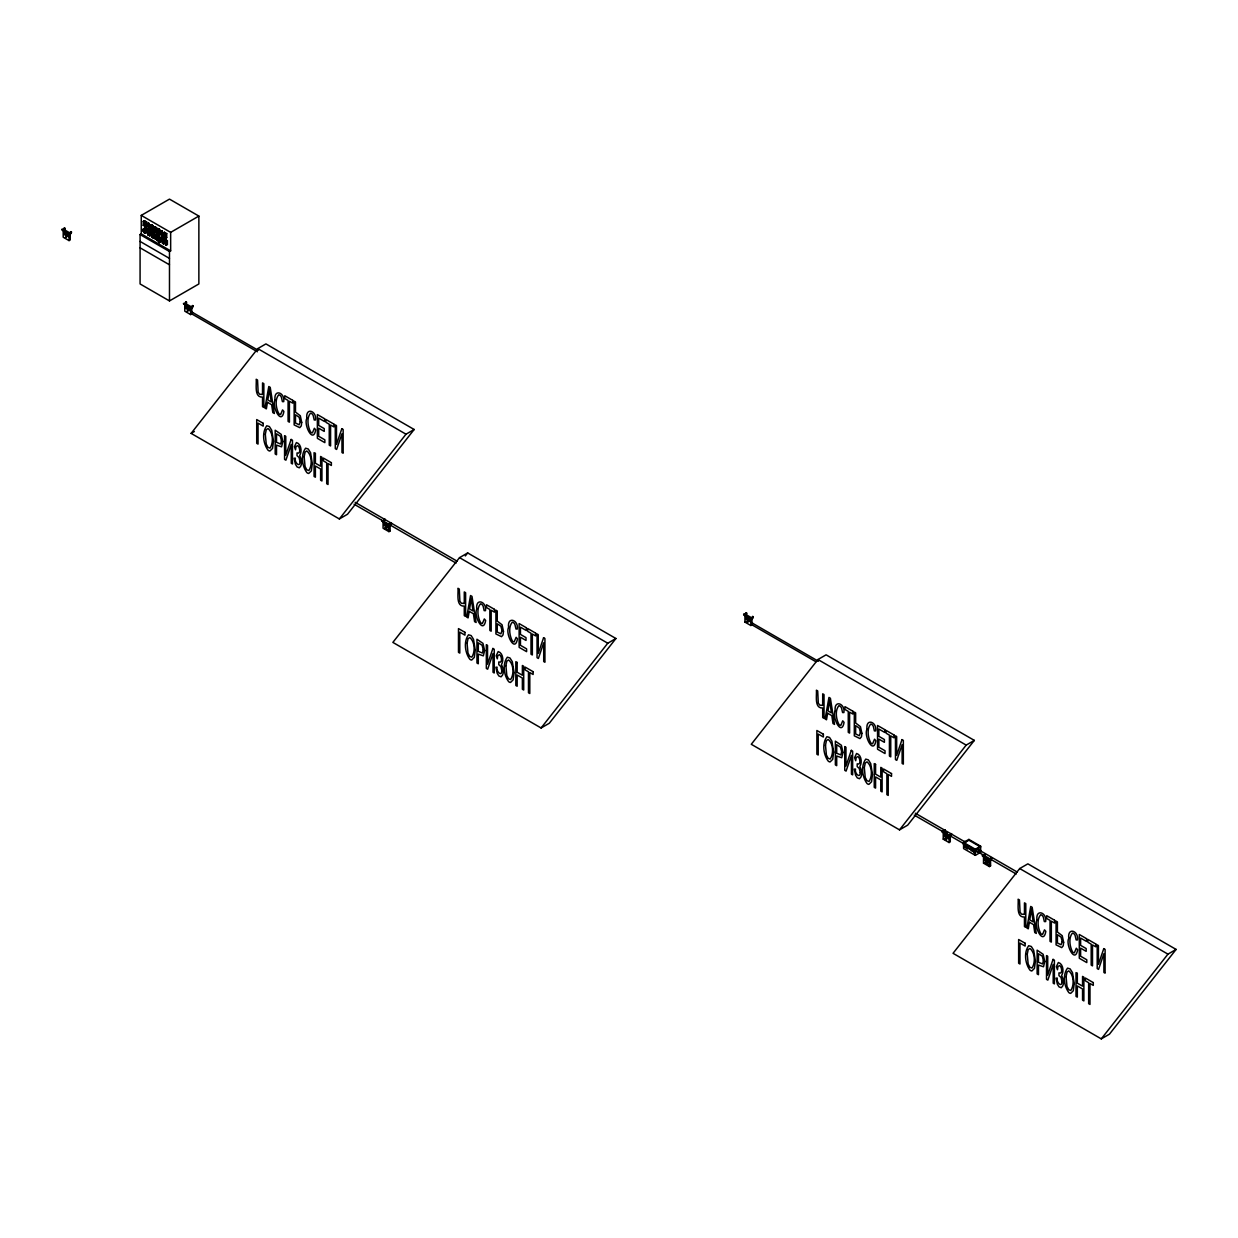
<?xml version="1.0" encoding="UTF-8"?>
<svg xmlns="http://www.w3.org/2000/svg" width="1238" height="1238" viewBox="0 0 1238 1238"><rect width="100%" height="100%" fill="white"/><g stroke="black" fill="none" stroke-linecap="round" stroke-linejoin="round"><path stroke-width="1.5" d="M144.32 229.912C148.328 234.632 141.968 233.255 143.422 228.875C147.013 231.382 149.024 228.318 144.475 228.349M152.46 228.272C151.609 232.775 158.155 232.543 154.951 228.334C149.612 227.421 156.592 225.13 156.901 229.618M153.651 228.597L153.636 227.591M146.099 230.872L143.825 229.324L144.691 232.574L147.337 231.862L144.459 232.883M146.873 231.46C143.933 233.425 144.722 225.285 147.276 230.191M158.572 233.967C161.141 232.821 160.089 229.123 157.489 228.241L156.313 228.922L156.313 232.93C160.058 236.102 157.628 231.258 159.903 230.918M144.537 223.83L145.403 226.461L143.252 225.378L143.252 221.385L144.428 220.704L146.672 222.004L144.537 223.83L143.716 222.113L144.892 221.432L146.672 222.469M145.264 226.446L146.92 225.548L146.873 224.31L144.892 222.67L143.716 223.351M64.159 228.071C60.306 232.063 65.397 228.659 64.747 228.411M70.628 231.769L69.019 233.997A1.826 1.052 -60 0 1 68.369 233.069L69.993 233.889L71.216 232.11M185.731 302.041C181.878 306.034 186.969 302.629 186.319 302.382M192.524 305.554L191.225 307.426L189.94 307.055A1.826 1.052 -60 0 0 190.59 307.968L191.875 307.225A1.826 1.052 -60 0 0 192.524 305.554L193.113 305.894A1.826 1.052 -60 0 1 191.813 308.138A1.826 1.052 -60 0 1 190.528 307.395L189.94 307.055M193.113 305.894L191.565 307.875L190.265 306.869M383.981 519.403L384.925 519.248A1.826 1.052 -60 0 1 384.291 520.919L382.991 521.662A1.826 1.052 -60 0 1 382.341 520.749L383.3 520.594M390.45 523.101L391.394 522.947A1.826 1.052 -60 0 1 390.109 525.191A1.826 1.052 -60 0 1 388.809 524.448L389.769 524.293M745.91 612.949C741.949 616.88 747.195 613.568 746.499 613.29M752.704 616.462L751.404 618.335L750.104 617.963A1.826 1.052 -60 0 0 750.754 618.876L752.054 618.133A1.826 1.052 -60 0 0 752.704 616.462L753.292 616.803A1.826 1.052 -60 0 1 751.992 619.046A1.826 1.052 -60 0 1 750.692 618.304L750.104 617.963M753.292 616.803L751.745 618.783L750.429 617.777M991.87 857.888L989.332 859.961A1.826 1.052 -60 0 1 988.698 859.033L990.632 859.218A1.826 1.052 -60 0 0 991.282 857.547L991.87 857.888A1.826 1.052 -60 0 1 990.57 860.131A1.826 1.052 -60 0 1 989.286 859.373L988.698 859.033M153.125 228.241C153.172 226.91 152.15 222.948 149.643 225.718C152.97 226.074 151.64 225.656 152.692 228.349M163.509 235.205L164.917 234.709L163.741 235.39L162.828 234.168L164.252 232.404L166.712 233.564L166.712 237.572C164.453 240.095 165.227 233.332 163.06 236.814L161.497 234.709L159.191 234.586L160.522 231.351L162.193 230.949L163.602 235.777L164.267 235.065M166.944 242.663L163.168 243.623C165.35 242.694 161.59 238.191 166.232 241.395L167.409 240.714L167.409 244.706L165.768 245.124L166.944 242.663L165.768 245.124M156.313 228.922L158.464 230.438L158.278 231.924M985.494 860.441L986.129 860.843M164.422 233.332L166.263 233.75L166.263 235.065M149.953 226.569C152.181 225.331 150.123 228.256 151.284 228.38M69.916 238.795L70.086 238.949M191.488 312.765L191.658 313.833L257.411 351.778M191.565 313.059L192.494 312.394L258.231 350.339M950.536 834.35L951.573 833.87A1.826 1.052 -60 0 1 950.273 836.099A1.826 1.052 -60 0 1 948.989 835.356L950.18 834.969M148.591 224.279L149.38 225.92M161.745 231.877L162.534 233.518L161.358 232.837M972.836 850.908L973.254 849.701L973.702 851.419M149.752 225.564C152.259 225.223 151.423 228.163 151.995 229.293C147.693 231.707 151.717 221.308 147.353 223.753L146.022 226.987L148.065 225.595L149.519 226.43C151.732 233.146 150.634 225.007 151.67 228.937M146.517 227.266L148.065 225.595M149.798 235.901L150.169 234.911L152.553 237.495L153.729 236.814L151.81 231.707L149.303 235.622L151.346 234.23M159.671 234.864L161.234 233.193L160.058 233.874M146.022 226.987L148.529 223.072M384.322 520.393L384.925 519.248M943.913 830.961L945.105 830.172A1.826 1.052 -60 0 1 944.455 831.828L943.17 832.586A1.826 1.052 -60 0 1 942.52 831.657L941.932 831.317A1.826 1.052 -60 0 0 942.582 832.245L943.867 831.487A1.826 1.052 -60 0 0 944.517 829.831M984.21 854.994C980.016 856.356 986.16 856.433 984.814 853.849M990.679 858.692L989.023 858.847M191.116 433.377L257.767 348.621L265.922 343.901L414.157 429.493L347.507 514.25L339.351 518.954L191.116 433.377L194.366 431.489M339.351 518.954L406.002 434.198L414.157 429.493M459.53 557.642L392.864 642.398L541.099 727.975L549.27 723.271L615.92 638.514L467.685 552.937L459.53 557.642L607.765 643.218L615.92 638.514M465.318 555.955L467.685 552.937M541.099 727.975L607.765 643.218M817.947 659.529L751.28 744.286L899.515 829.862L907.671 825.158L974.337 740.401L826.102 654.825L817.947 659.529L966.182 745.106L974.337 740.401M899.515 829.862L966.182 745.106M1019.71 868.55L953.043 953.306L1101.278 1038.883L1109.434 1034.179L1176.1 949.422L1027.865 863.845L1019.71 868.55L1167.945 954.142L1176.1 949.422M1101.278 1038.883L1167.945 954.142M163.06 236.814L165.258 235.081L162.426 236.458L160.522 231.351M163.741 243.963L165.768 243.344M162.488 236.489L163.741 235.39M163.168 243.623L165.134 242.014M390.109 524.339L390.109 530.963L388.933 531.644L383.053 528.239L383.053 521.461L388.933 524.85L390.109 524.169L388.871 525.02A1.826 1.052 -60 0 1 388.221 524.107M947.333 833.391L944.408 831.688L943.232 832.369L943.232 839.163L949.097 842.552L950.273 841.871L950.273 835.093L949.051 835.944A1.826 1.052 -60 0 1 948.401 835.016M990.57 859.11L989.394 859.791L983.514 856.387L983.514 863.18L989.394 866.569L990.57 865.888L990.57 859.11L989.394 859.791L989.394 866.569M160.429 241.209L161.605 240.528L161.605 237.356L160.429 238.036L160.429 241.209L163.447 238.423L163.493 242.447M161.605 240.528L163.447 238.423M161.605 237.356L160.012 237.804L160.012 241.797L163.493 239.29L159.47 242.602L156.421 239.723L156.375 234.338L155.199 236.659L153.388 235.622L153.388 233.982L154.564 233.301L154.564 234.941L156.375 235.978M65.072 228.225A1.826 1.052 -60 0 1 64.422 229.897L63.138 230.639A1.826 1.052 -60 0 1 62.488 229.711L62.225 229.185M383.703 520.579L382.403 521.322A1.826 1.052 -60 0 1 381.753 520.409M384.229 520.981L382.341 520.749M390.171 524.278L388.933 524.85L388.933 531.644M746.824 613.104A1.826 1.052 -60 0 1 746.174 614.775L744.874 615.518A1.826 1.052 -60 0 1 744.239 614.605L743.961 614.079M943.712 831.255L941.932 831.317M950.335 835.186L948.989 835.356M156.592 231.042L153.852 231.552M164.252 232.404L162.905 234.384M151.067 224.79L151.129 225.889L151.903 225.409M65.026 234.446L65.8 234.88M63.2 230.423L64.376 229.757L70.241 233.146L70.241 239.924L69.065 240.605L63.2 237.216L63.2 230.423L69.065 233.827L70.303 233.255A1.826 1.052 -60 0 0 70.953 231.583M68.369 233.069L69.282 233.224M141.256 215.397L169.482 199.117L198.869 216.077L198.869 283.951L169.482 300.927L140.08 283.951L140.08 234.57L141.256 233.889L170.658 250.865L170.658 232.373L141.256 215.397L141.256 233.889M143.252 221.385L145.496 222.685L146.672 222.004M144.954 224.093L146.13 223.413M143.252 225.378L144.428 224.697M145.264 224.357L146.44 223.676M145.511 224.635L146.688 223.954M145.697 224.976L146.873 224.31M145.821 225.362L146.997 224.682M147.353 223.753L149.024 223.351M145.867 225.734L147.043 225.053M145.078 226.399L147.013 225.331M143.422 228.875L145.063 227.993M143.206 229.231L145.465 228.04M143.113 229.711L145.682 228.117M149.566 225.935L151.423 224.759M143.097 230.005L145.914 228.225M149.504 226.198L151.903 224.945M143.593 229.897L146.161 228.396M146.889 226.275L149.519 226.43M150.015 226.229L152.15 225.115M143.144 230.593L144.738 229.603M145.217 229.262L146.393 228.581M145.047 229.587L146.595 228.798M150.99 226.291L152.351 225.301M143.608 230.779L144.784 230.098M145.295 229.897L146.78 229.045M151.376 226.183L152.553 225.502M143.283 231.181L144.459 230.5M145.403 230.067L146.579 229.386M149.458 227.838L152.707 225.734M143.376 231.475L144.877 230.562M145.496 230.268L146.951 229.309M148.343 227.111L148.746 228.566L149.922 227.885M151.33 226.848L152.847 225.981M143.5 231.754L145.032 230.995M145.914 230.268L147.647 229.309L150.386 230.887L149.21 232.032L148.065 231.382L148.065 234.911L147.616 231.119L148.792 230.438L145.651 230.732M149.535 228.163L152.939 226.229M143.654 232.017L145.156 231.181M149.643 228.473L152.986 226.461M143.809 232.264L145.279 231.367M148.746 228.566L152.986 226.925M144.01 232.481L145.186 231.8M149.922 228.999L152.893 227.111M144.382 232.342L145.558 231.676M150.092 229.231L154.595 226.647M144.212 232.682L145.867 231.893M150.278 229.432L154.905 226.724M150.494 229.618L151.903 228.643M144.722 233.054L146.734 231.831M150.727 229.773L153.605 228.055M154.085 227.56L155.493 227.034M144.985 233.177L147.337 231.862M148.065 231.382L150.386 231.367M151.005 229.912L152.181 229.231M154.549 227.9L155.725 227.219M145.45 233.27L147.245 232.11M151.454 229.989L152.63 229.324M154.75 228.102L155.926 227.421M147.616 231.119L146.471 229.974L149.21 231.568L150.386 230.887M154.951 228.334L156.127 227.653M155.137 228.581L156.313 227.9M152.738 230.129L153.914 229.448M155.292 228.844L156.468 228.163M152.878 230.407L154.208 229.989L153.032 230.67M155.431 229.123L156.607 228.442M153.203 230.933L154.379 230.253M155.539 229.401L156.715 228.736M153.404 231.166L154.58 230.485M155.632 229.711L156.808 229.03M147.616 234.647L149.241 234.23L149.241 230.701M150.634 232.388L152.305 232.001M153.62 231.367L154.796 230.686M148.065 234.911L149.241 234.23M154.085 231.707L155.261 231.026M157.613 229.68L158.789 228.999M154.301 231.816L155.477 231.135M154.518 231.893L156.793 230.686M157.969 229.912L159.145 229.231M154.92 231.939L156.777 229.664L158.294 231.336L156.777 230.872M158.247 230.16L159.423 229.479M149.303 235.622L150.479 234.941M153.388 237.975L153.388 236.102L154.564 235.421L154.564 237.309L152.939 237.711L152.939 233.719L154.564 233.301M158.464 230.438L159.64 229.757M158.634 230.748L159.81 230.082M158.727 231.073L159.903 230.392M158.758 231.367L159.934 230.686M156.313 232.93L157.489 232.249M158.495 231.893L159.671 231.212M158.557 232.233L159.733 231.552M153.388 235.622L154.564 234.941M158.758 232.574L159.934 231.893M158.897 232.93L160.073 232.249M161.017 231.63L162.193 230.949M152.026 237.201L153.729 236.814M155.199 235.019L156.375 234.338M157.938 233.843L160.104 232.605M158.201 233.951L160.089 232.852M152.939 237.711L154.564 237.309M158.046 235.313L156.421 235.731L158.046 235.313L158.046 238.841L156.87 239.522L156.87 235.994M159.191 234.586L160.847 234.183M162.797 233.44L164.468 232.388M162.766 233.734L164.778 232.465M162.782 233.951L165.18 232.682M155.199 239.027C158.743 237.294 153.837 241.116 155.199 237.139L153.388 236.102M158.681 237.031C162.317 235.483 156.236 238.036 158.681 240.559L156.87 239.522M163.014 234.601L164.19 233.92M163.137 234.802L164.314 234.121M163.308 235.003L164.484 234.338M161.899 236.149L164.639 234.756M163.076 233.084L165.536 234.245L166.712 233.564M163.524 236.257L165.474 235.096M164.546 235.901L165.722 235.22M170.658 232.373L198.869 216.077M162.271 239.104L163.911 238.686M165.087 237.99L166.712 237.572M160.012 241.797L161.636 241.395M163.493 240.59L165.165 239.522L167.409 240.714M163.447 240.884L165.459 239.615M163.462 241.101L165.861 239.816M162.317 239.971L162.317 243.128L165.335 241.89M163.772 242.88L165.613 241.859M164.205 243.391L166.155 242.23M165.242 243.035L166.418 242.369M140.08 234.57L169.482 251.531L170.658 250.865M184.772 304.409L185.948 303.728L191.813 307.117L191.813 313.91L190.637 314.576L184.772 311.187L184.772 304.409L190.637 307.798L191.813 307.117L190.637 307.798L190.637 314.576M383.053 521.461L384.229 520.78M388.809 524.448L390.109 524.819L391.394 522.947M744.936 615.317L746.112 614.636L751.992 618.025L751.992 624.819L750.816 625.5L744.936 622.095L744.936 615.317L750.816 618.706L751.992 618.025L750.816 618.706L750.816 625.5M744.936 622.095L746.112 621.43M942.52 831.657L943.82 832.029L945.105 830.172M951.573 833.87L949.097 835.758L943.232 832.369M943.232 839.163L944.408 838.482M950.273 835.093L949.097 835.758L949.097 842.552M963.582 842.474L968.874 839.41L980.635 846.204L980.635 852.317L975.343 855.365L963.582 848.572L963.582 842.474L975.343 849.253L980.635 846.204M964.913 842.521L968.874 840.231L980.635 847.024L975.343 850.073L963.582 843.295M983.514 856.387L984.69 855.706A1.826 1.052 -60 0 0 985.402 854.189M983.514 863.18L984.69 862.499M159.284 230.841L159.176 229.742M64.221 233.533L67.811 235.313M185.793 307.504L189.383 309.283M384.074 524.556L387.664 526.351M745.957 618.412L749.563 620.207M944.254 835.464L947.844 837.259M984.535 859.497L988.141 861.277M165.165 239.522L164.762 240.837M751.961 624.788L752.673 623.302L751.837 624.741L815.935 661.742M191.658 313.833L192.494 312.394M143.716 222.113L145.496 222.685M163.076 235.483L164.236 236.149M140.08 241.425L169.482 258.402M140.08 247.817L169.482 264.793M752.673 623.302L818.411 661.262M257.767 348.621L406.002 434.198M915.331 813.227L965.485 842.196M978.871 849.918L1017.327 872.109M914.248 815.115L964.402 844.068M977.772 851.79L1016.228 873.997M986.16 863.35L990.57 865.888M355.151 502.319L457.147 561.201M354.068 504.206L456.064 563.089M387.169 529.26L390.109 530.963M145.496 223.474L146.548 224.774M158.959 229.572L157.953 228.984L157.953 230.191M155.261 227.343L155.586 227.575A1.548 0.898 60 0 1 156.298 228.705L156.452 229.649M159.037 231.305L159.609 232.094M747.257 622.327C745.647 622.729 749.826 621.197 747.412 622.234M187.248 311.326C189.739 310.676 185.576 311.512 187.077 311.419M65.676 237.356C67.486 235.483 64.732 238.795 65.552 237.541M165.196 240.884L165.381 240.095L166.944 240.884L166.944 242.215M151.129 232.667L152.553 237.495M147.848 224.032L149.272 228.86M68.694 232.883L70.148 233.023L69.065 233.827L69.065 240.605M984.69 855.907L983.467 856.603A1.826 1.052 -60 0 1 982.817 855.675M975.343 849.253L975.343 855.365M968.874 839.41L968.874 840.231M169.482 251.531L169.482 300.927M166.232 241.395L166.232 245.387M165.536 234.245L165.536 238.253M162.735 239.367L162.735 243.375M160.646 240.342L160.646 241.921M159.47 242.602L159.145 237.294M157.597 235.05L157.597 239.058M155.648 235.282L155.648 239.29M154.1 233.038L154.1 237.031M144.892 221.432L144.892 222.67M144.428 220.704L144.428 223.366M71.541 231.924A1.826 1.052 -60 0 1 70.241 234.168A1.826 1.052 -60 0 1 68.957 233.409M64.484 227.885A1.826 1.052 -60 0 1 63.834 229.556L62.55 230.299A1.826 1.052 -60 0 1 61.9 229.37M978.546 851.481A1.656 0.959 -60 0 1 976.844 851.806A1.656 0.959 -60 0 1 977.711 849.469A1.656 0.959 -60 0 1 979.119 849.964M963.783 844.455A1.656 0.959 -60 0 1 963.288 842.985A1.656 0.959 -60 0 1 964.758 841.422A1.656 0.959 -60 0 1 965.501 842.629M984.643 854.7A1.826 1.052 -60 0 1 984.164 855.52L982.879 856.263A1.826 1.052 -60 0 1 982.229 855.334M950.985 833.53A1.826 1.052 -60 0 1 950.939 833.932M746.235 612.764A1.826 1.052 -60 0 1 745.586 614.435L744.286 615.178A1.826 1.052 -60 0 1 743.651 614.265M390.806 522.606A1.826 1.052 -60 0 1 390.635 523.457M384.353 518.908A1.826 1.052 -60 0 1 384.306 519.326M186.644 302.196A1.826 1.052 -60 0 1 185.994 303.867L184.71 304.61A1.826 1.052 -60 0 1 184.06 303.681M186.056 301.855A1.826 1.052 -60 0 1 185.406 303.527L184.122 304.269A1.826 1.052 -60 0 1 183.472 303.356M275.053 400.044C271.509 405.987 281.397 426.197 283.889 411.465L282.558 409.902L280.655 414.467A2.491 1.439 60 0 1 278.736 413.461C275.919 408.153 274.728 399.472 278.658 394.829A2.755 1.594 60 0 1 281.397 397.259L282.419 401.623L283.719 401.654C285.142 392.369 273.474 388.469 275.053 400.044M306.854 418.398C303.31 424.355 313.199 444.566 315.69 429.818L314.375 428.255L312.456 432.82A2.491 1.439 60 0 1 310.537 431.814C307.72 426.522 306.529 417.84 310.475 413.198A2.755 1.594 60 0 1 313.199 415.628L314.22 419.991L315.52 420.007C316.943 410.737 305.275 406.822 306.854 418.398M476.816 609.065C473.272 615.007 483.16 635.218 485.652 620.486L484.321 618.923L482.418 623.488A2.491 1.439 60 0 1 480.499 622.482C477.682 617.174 476.491 608.492 480.421 603.85A2.755 1.594 60 0 1 483.16 606.28L484.166 610.644L485.482 610.674C486.905 601.389 475.222 597.49 476.816 609.065M508.617 627.418C505.073 633.376 514.962 653.587 517.453 638.839L516.122 637.291L514.219 641.841A2.491 1.439 60 0 1 512.3 640.851C509.483 635.543 508.292 626.861 512.238 622.219A2.755 1.594 60 0 1 514.962 624.648L515.983 629.012L517.283 629.043C518.707 619.758 507.038 615.859 508.617 627.418M835.232 710.952C831.673 716.895 841.561 737.121 844.068 722.373L842.738 720.81L840.834 725.375A2.491 1.439 60 0 1 838.915 724.369C836.083 719.077 834.892 710.38 838.838 705.737A2.755 1.594 60 0 1 841.577 708.182L842.583 712.546L843.898 712.562C845.322 703.292 833.638 699.377 835.232 710.952M867.033 729.306C863.49 735.264 873.378 755.474 875.87 740.742L874.539 739.179L872.635 743.744A2.491 1.439 60 0 1 870.716 742.738C867.9 737.43 866.708 728.749 870.639 724.106A2.755 1.594 60 0 1 873.378 726.536L874.384 730.9L875.699 730.931C877.123 721.646 865.439 717.746 867.033 729.306M1036.98 919.973C1033.436 925.916 1043.325 946.142 1045.831 931.394L1044.501 929.831L1042.597 934.396A2.491 1.439 60 0 1 1040.678 933.39C1037.846 928.098 1036.655 919.401 1040.601 914.774A2.755 1.594 60 0 1 1043.34 917.203L1044.346 921.567L1045.661 921.583C1047.085 912.313 1035.401 908.398 1036.98 919.973M1068.796 938.342C1065.253 944.285 1075.141 964.495 1077.633 949.763L1076.302 948.2L1074.398 952.765A2.491 1.439 60 0 1 1072.479 951.759C1069.663 946.451 1068.471 937.77 1072.402 933.127A2.755 1.594 60 0 1 1075.141 935.557L1076.147 939.921L1077.462 939.952C1078.886 930.667 1067.202 926.767 1068.796 938.342M273.49 441.161L272.53 448.419L269.946 451.003A3.822 2.213 60 0 1 267.996 450.152C263.137 443.591 261.775 432.341 266.758 425.779L269.373 426.553L271.726 430.251L273.49 441.161M312.316 463.585L311.357 470.842L308.773 473.427A3.822 2.213 60 0 1 306.823 472.56C301.964 466.014 300.602 454.748 305.585 448.202L308.2 448.961L310.552 452.659L312.316 463.585M475.253 650.182L474.293 657.44L471.709 660.04A3.822 2.213 60 0 1 469.759 659.173C464.9 652.612 463.538 641.361 468.521 634.8L471.136 635.574L473.489 639.272L475.253 650.182M514.08 672.605L513.12 679.863L510.536 682.447A3.822 2.213 60 0 1 508.586 681.581C503.711 675.035 502.365 663.769 507.348 657.223L509.963 657.982L512.315 661.68L514.08 672.605M833.654 752.085L832.71 759.327L830.125 761.927A3.822 2.213 60 0 1 828.176 761.061C823.301 754.499 821.955 743.249 826.938 736.703L829.537 737.461L831.89 741.16L833.654 752.085M872.481 774.493L871.537 781.751L868.952 784.335A3.822 2.213 60 0 1 866.987 783.484C862.128 776.922 860.781 765.672 865.764 759.111L868.364 759.884L870.716 763.583L872.481 774.493M1035.417 961.106L1034.457 968.364L1031.888 970.948A3.822 2.213 60 0 1 1029.923 970.081C1025.064 963.535 1023.718 952.27 1028.701 945.724L1031.3 946.482L1033.653 950.18L1035.417 961.106M1074.244 983.514L1073.284 990.771L1070.715 993.356A3.822 2.213 60 0 1 1068.75 992.505C1063.891 985.943 1062.544 974.693 1067.527 968.131L1070.127 968.905L1072.479 972.604L1074.244 983.514M965.006 846.529L964.232 847.179L964.665 844.44L966.29 845.368L966.29 848.355L965.006 844.981L965.006 846.529M265.319 434.275L266.232 444.071L267.965 447.398L270.039 448.125C273.613 442.802 273.165 432.666 268.012 428.518L266.263 429.663L265.319 434.275M304.146 456.698L305.059 466.478L306.792 469.806L308.866 470.533C312.44 465.209 311.991 455.073 306.838 450.942L305.09 452.087L304.146 456.698M467.082 643.311L467.995 653.091L469.728 656.419L471.802 657.146C475.377 651.822 474.928 641.686 469.775 637.539L468.026 638.684L467.082 643.311M505.909 665.719L506.822 675.499L508.555 678.826L510.629 679.554C514.203 674.23 513.755 664.094 508.601 659.962L506.853 661.107L505.909 665.719M825.483 745.199L826.396 754.979L828.145 758.306L830.218 759.033C833.793 753.71 833.344 743.574 828.191 739.442L826.442 740.572L825.483 745.199M864.31 767.606L865.223 777.402L866.971 780.714L869.045 781.441C872.62 776.133 872.171 765.982 867.018 761.85L865.269 762.995L864.31 767.606M1027.246 954.219L1028.159 964L1029.908 967.327L1031.981 968.054C1035.556 962.731 1035.107 952.595 1029.954 948.463L1028.205 949.592L1027.246 954.219M1066.073 976.627L1066.986 986.423L1068.734 989.75L1070.808 990.477C1074.383 985.154 1073.934 975.018 1068.781 970.871L1067.032 972.016L1066.073 976.627M282.868 441.533L281.552 446.841L276.523 445.107L276.523 454.764L275.192 454.006L275.192 430.236L281.196 434.352L282.868 441.533M484.631 650.554L483.315 655.861L478.286 654.128L478.286 663.8L476.955 663.026L476.955 639.257L482.959 643.373L484.631 650.554M843.032 752.456L841.732 757.749L836.702 756.016L836.702 765.688L835.371 764.914L835.371 741.16L841.376 745.261L843.032 752.456M1044.795 961.477L1043.495 966.77L1038.465 965.052L1038.465 974.708L1037.135 973.935L1037.135 950.18L1043.123 954.281L1044.795 961.477M301.716 422.39L301.267 425.872L299.782 427.652L294.149 424.913L294.149 401.158L295.48 401.917L295.48 412.068L300.308 415.782L301.716 422.39M503.479 631.411L503.03 634.893L501.545 636.672L495.912 633.949L495.912 610.179L497.243 610.938L497.243 621.089L502.071 624.803L503.479 631.411M861.896 733.298L861.447 736.796L859.961 738.575L854.313 735.836L854.313 712.067L855.644 712.84L855.644 722.977L860.472 726.691L861.896 733.298M1063.643 942.319L1063.21 945.817L1061.724 947.596L1056.076 944.857L1056.076 921.087L1057.407 921.861L1057.407 932.013L1062.235 935.711L1063.643 942.319M300.06 461.697C300.107 468.428 293.979 461.944 295.356 458.153L294.087 458.199L295.449 464.312L297.12 466.958L299.287 467.809C302.908 465.148 301.577 458.989 299.658 455.584C302.165 451.87 301.329 443.823 296.424 442.554L294.412 446.717L295.526 449.827L296.021 446.562L297.77 445.618C300.029 446.949 301.02 454.826 297.027 452.922L297.027 455.661L299.07 457.487L300.06 461.697M501.823 670.717C501.854 677.449 495.742 670.981 497.119 667.174L495.85 667.22L497.212 673.348L498.883 675.979L501.05 676.83C504.655 674.168 503.34 668.009 501.421 664.605C503.928 660.891 503.092 652.844 498.187 651.575L496.175 655.753L497.289 658.848L497.784 655.583L499.533 654.654C501.777 655.97 502.767 663.847 498.79 661.943L498.79 664.682L500.833 666.524L501.823 670.717M860.24 772.605C860.271 779.336 854.143 772.868 855.535 769.061L854.266 769.108L855.613 775.236L857.284 777.866L859.466 778.717C863.072 776.056 861.756 769.897 859.837 766.492C862.344 762.778 861.509 754.747 856.588 753.478L854.591 757.641L855.706 760.736L856.201 757.47L857.949 756.542C860.193 757.857 861.184 765.734 857.207 763.846L857.207 766.585L859.249 768.411L860.24 772.605M1062.003 981.626C1062.034 988.357 1055.906 981.889 1057.298 978.082L1056.029 978.128L1057.376 984.256L1059.047 986.887L1061.229 987.738C1064.835 985.077 1063.519 978.933 1061.6 975.513C1064.107 971.799 1063.256 963.768 1058.351 962.499L1056.354 966.661L1057.469 969.756L1057.964 966.491L1059.713 965.563C1061.956 966.878 1062.947 974.77 1058.97 972.867L1058.97 975.606L1060.997 977.432L1062.003 981.626M152.924 228.612L152.986 229.711A1.656 0.959 60 0 0 153.419 230.639L154.936 231.32L155.121 229.386A1.548 0.898 60 0 0 154.41 228.256L152.924 228.612M300.277 421.554L299.132 424.804L295.48 423.009L295.48 414.776L299.085 417.16L300.277 421.554M502.04 630.575L500.895 633.841L497.243 632.03L497.243 623.797L500.848 626.18L502.04 630.575M860.456 732.463L859.296 735.728L855.644 733.917L855.644 725.685L859.265 728.068L860.456 732.463M1062.219 941.499L1061.059 944.749L1057.407 942.954L1057.407 934.705L1061.028 937.089L1062.219 941.499M281.49 440.836L280.639 444.04L276.523 442.306L276.523 433.811L280.33 436.225L281.49 440.836M483.253 649.873L482.402 653.06L478.286 651.327L478.286 642.832L482.093 645.246L483.253 649.873M841.67 751.76L840.803 754.948L836.702 753.215L836.702 744.719L840.509 747.133L841.67 751.76M1043.433 960.781L1042.566 963.969L1038.465 962.236L1038.465 953.74L1042.272 956.154L1043.433 960.781M158.464 233.007L156.777 232.713L156.777 231.336L158.464 233.007M269.482 389.413L267.841 399.967L271.246 401.932L269.482 389.413M471.245 598.434L469.589 608.988L472.993 610.953L471.245 598.434M829.646 700.321L828.005 710.891L831.41 712.856L829.646 700.321M1031.409 909.342L1029.768 919.911L1033.173 921.877L1031.409 909.342M384.863 528.332L385.374 528.982L384.894 528.27M385.374 527.636L386.364 528.858L385.374 527.636M945.027 839.256L945.538 839.89L945.027 839.256M945.553 838.559L946.528 839.782L945.553 838.559M985.324 863.273C985.758 863.041 988.172 863.072 985.324 863.273M145.372 225.455L143.716 225.192L143.716 223.815L145.372 225.455M267.454 402.304L266.356 408.865L264.932 408.06L268.801 386.519L270.224 387.339L274.341 413.477L272.824 412.61L271.648 404.733L267.454 402.304M469.217 611.34L468.103 617.886L466.695 617.081L470.548 595.54L471.988 596.36L476.104 622.497L474.587 621.631L473.411 613.754L469.217 611.34M827.618 713.227L826.52 719.789L825.112 718.969L828.965 697.427L830.404 698.263L834.505 724.4L832.988 723.518L831.828 715.641L827.618 713.227M1029.382 922.248L1028.283 928.81L1026.875 927.989L1030.728 906.448L1032.167 907.284L1036.268 933.421L1034.751 932.539L1033.591 924.662L1029.382 922.248M163.292 233.781L165.087 235.746L165.087 234.431L163.292 233.781M163.973 240.915L165.768 242.896L165.768 241.565L164.112 240.791M147.601 224.31L147.028 225.92L148.204 226.6L147.601 224.31M150.881 232.945L150.309 234.555L151.485 235.235L150.881 232.945M152.057 232.264L151.485 233.874L152.661 234.555L152.057 232.264M160.754 231.908L160.182 233.518L161.358 234.199L160.754 231.908M291.131 439.428L285.777 455.166L285.777 436.349L284.57 435.652L284.57 459.422L285.901 460.18L291.255 444.504L291.255 463.275L292.462 463.971L292.462 440.202L291.131 439.428M341.827 428.688L336.488 444.427L336.488 425.593L335.281 424.897L335.281 448.667L336.612 449.44L341.967 433.749L341.967 452.52L343.158 453.216L343.158 429.462L341.827 428.688M492.894 648.449L487.54 664.187L487.54 645.369L486.333 644.673L486.333 668.443L487.664 669.201L493.018 653.525L493.018 672.296L494.225 672.992L494.225 649.223L492.894 648.449M543.59 637.709L538.251 653.447L538.251 634.63L537.044 633.933L537.044 657.688L538.375 658.461L543.714 642.77L543.714 661.541L544.921 662.237L544.921 638.483L543.59 637.709M851.295 750.352L845.956 766.09L845.956 747.257L844.749 746.56L844.749 770.33L846.08 771.104L851.435 755.412L851.435 774.183L852.642 774.88L852.642 751.126L851.295 750.352M902.007 739.597L896.668 755.335L896.668 736.517L895.461 735.821L895.461 759.575L896.776 760.349L902.131 744.672L902.131 763.444L903.338 764.14L903.338 740.37L902.007 739.597M1053.058 959.373L1047.719 975.111L1047.719 956.278L1046.512 955.581L1046.512 979.351L1047.843 980.125L1053.198 964.433L1053.198 983.204L1054.389 983.9L1054.389 960.146L1053.058 959.373M1103.77 948.618L1098.416 964.356L1098.416 945.538L1097.208 944.842L1097.208 968.611L1098.539 969.369L1103.894 953.693L1103.894 972.464L1105.101 973.161L1105.101 949.391L1103.77 948.618M972.728 851.171C972.232 845.012 975.436 856.572 973.811 851.806L972.728 851.171M967.636 848.355C965.934 850.908 970.731 844.409 967.791 848.061L966.599 845.539L967.636 848.355M971.226 848.2C969.586 848.695 972.697 854.143 971.226 848.2M262.533 394.458L259.578 394.226L258.138 392.167L257.535 380.02L256.204 379.246C256.792 384.368 253.867 397.599 262.533 397.089L262.533 406.668L263.849 407.426L263.849 383.672L262.533 382.898L262.533 394.458M464.281 603.479L461.341 603.246L459.886 601.188L459.298 589.04L457.967 588.267C458.555 593.389 455.63 606.62 464.281 606.109L464.281 615.688L465.612 616.447L465.612 592.692L464.281 591.919L464.281 603.479M822.697 705.366L819.742 705.134L818.303 703.091L817.699 690.928L816.384 690.17C816.972 695.276 814.031 708.507 822.697 707.997L822.697 717.576L824.028 718.35L824.028 694.58L822.697 693.806L822.697 705.366M1024.46 914.387L1021.505 914.17L1020.066 912.112L1019.462 899.949L1018.131 899.19C1018.735 904.297 1015.794 917.528 1024.46 917.018L1024.46 926.597L1025.791 927.37L1025.791 903.601L1024.46 902.842L1024.46 914.387M749.919 618.892L745.802 616.509L745.802 619.232L749.919 621.6L749.919 618.892M68.183 234.013L64.067 231.63L64.067 234.353L68.183 236.721L68.183 234.013M189.739 307.983L185.638 305.6L185.638 308.324L189.739 310.692L189.739 307.983M852.905 711.246L844.95 706.65L844.95 709.467L848.262 711.37L848.262 732.339L849.593 733.097L849.593 712.144L852.905 714.063L852.905 711.246M884.799 729.662L877.541 725.468L877.541 749.238L885.031 753.555L885.031 750.754L878.856 747.195L878.856 739.101L884.412 742.32L884.412 739.535L878.856 736.316L878.856 729.043L884.799 732.463L884.799 729.662M894.068 735.016L886.114 730.42L886.114 733.221L889.426 735.14L889.426 756.093L890.741 756.867L890.741 735.898L894.068 737.817L894.068 735.016M292.741 400.338L284.771 395.742L284.771 398.543L288.083 400.462L288.083 421.415L289.413 422.189L289.413 401.22L292.741 403.139L292.741 400.338M324.619 418.754L317.361 414.56L317.361 438.329L324.851 442.647L324.851 439.846L318.692 436.287L318.692 428.193L324.248 431.397L324.248 428.611L318.692 425.408L318.692 418.135L324.619 421.554L324.619 418.754M333.904 424.108L325.934 419.512L325.934 422.313L329.246 424.232L329.246 445.185L330.577 445.959L330.577 424.99L333.904 426.909L333.904 424.108M823.378 734.227L816.879 730.482L816.879 754.236L818.21 755.01L818.21 734.057L823.378 737.028L823.378 734.227M875.576 764.357L874.245 763.598L874.245 787.353L875.576 788.126L875.576 776.922L880.791 779.94L880.791 791.144L882.121 791.902L882.121 768.133L880.791 767.374L880.791 777.139L875.576 774.121L875.576 764.357M891.53 773.58L883.576 768.984L883.576 771.785L886.888 773.704L886.888 794.657L888.219 795.43L888.219 774.462L891.53 776.381L891.53 773.58M263.199 423.319L256.715 419.558L256.715 443.328L258.046 444.102L258.046 423.133L263.199 426.12L263.199 423.319M315.396 453.448L314.065 452.675L314.065 476.444L315.396 477.218L315.396 466.014L320.611 469.016L320.611 480.22L321.942 480.994L321.942 457.224L320.611 456.466L320.611 466.215L315.396 463.198L315.396 453.448M331.366 462.672L323.397 458.075L323.397 460.876L326.708 462.78L326.708 483.749L328.039 484.507L328.039 463.554L331.366 465.473L331.366 462.672M948.215 835.944L944.099 833.576L944.099 836.284L948.215 838.668L948.215 835.944M969.958 849.222L968.983 848.649L969.958 849.222M988.497 859.961L984.38 857.594L984.38 860.302L988.497 862.685L988.497 859.961M388.036 525.036L383.919 522.653L383.919 525.376L388.036 527.744L388.036 525.036M1054.668 920.283L1046.714 915.687L1046.714 918.488L1050.025 920.391L1050.025 941.36L1051.341 942.118L1051.341 921.165L1054.668 923.084L1054.668 920.283M1086.562 938.683L1079.288 934.489L1079.288 958.258L1086.794 962.591L1086.794 959.775L1080.619 956.216L1080.619 948.138L1086.175 951.341L1086.175 948.556L1080.619 945.337L1080.619 938.064L1086.562 941.484L1086.562 938.683M1095.831 944.037L1087.877 939.441L1087.877 942.242L1091.189 944.161L1091.189 965.114L1092.504 965.888L1092.504 944.934L1095.831 946.838L1095.831 944.037M494.504 609.359L486.534 604.763L486.534 607.564L489.846 609.483L489.846 630.436L491.176 631.21L491.176 610.257L494.504 612.16L494.504 609.359M526.382 627.774L519.124 623.581L519.124 647.35L526.614 651.668L526.614 648.867L520.455 645.308L520.455 637.214L526.011 640.433L526.011 637.632L520.455 634.429L520.455 627.155L526.382 630.575L526.382 627.774M535.652 633.129L527.697 628.533L527.697 631.334L531.009 633.252L531.009 654.206L532.34 654.979L532.34 634.011L535.652 635.93L535.652 633.129M1025.141 943.248L1018.642 939.503L1018.642 963.272L1019.973 964.031L1019.973 943.077L1025.141 946.049L1025.141 943.248M1077.323 973.378L1076.008 972.619L1076.008 996.373L1077.323 997.147L1077.323 985.943L1082.554 988.961L1082.554 1000.165L1083.884 1000.923L1083.884 977.169L1082.554 976.395L1082.554 986.16L1077.323 983.142L1077.323 973.378M1093.293 982.601L1085.339 978.005L1085.339 980.805L1088.651 982.724L1088.651 1003.678L1089.982 1004.451L1089.982 983.483L1093.293 985.402L1093.293 982.601M464.962 632.339L458.478 628.595L458.478 652.349L459.793 653.122L459.793 632.154L464.962 635.14L464.962 632.339M517.159 662.469L515.828 661.696L515.828 685.465L517.159 686.239L517.159 675.035L522.374 678.053L522.374 689.241L523.705 690.015L523.705 666.245L522.374 665.487L522.374 675.236L517.159 672.234L517.159 662.469M533.129 671.692L525.16 667.096L525.16 669.897L528.471 671.801L528.471 692.769L529.802 693.528L529.802 672.574L533.129 674.493L533.129 671.692M979.722 853.028A1.656 0.959 -60 0 0 980.713 850.413A1.656 0.959 -60 0 0 978.67 851.636A1.656 0.959 -60 0 0 979.722 853.028"/></g></svg>
